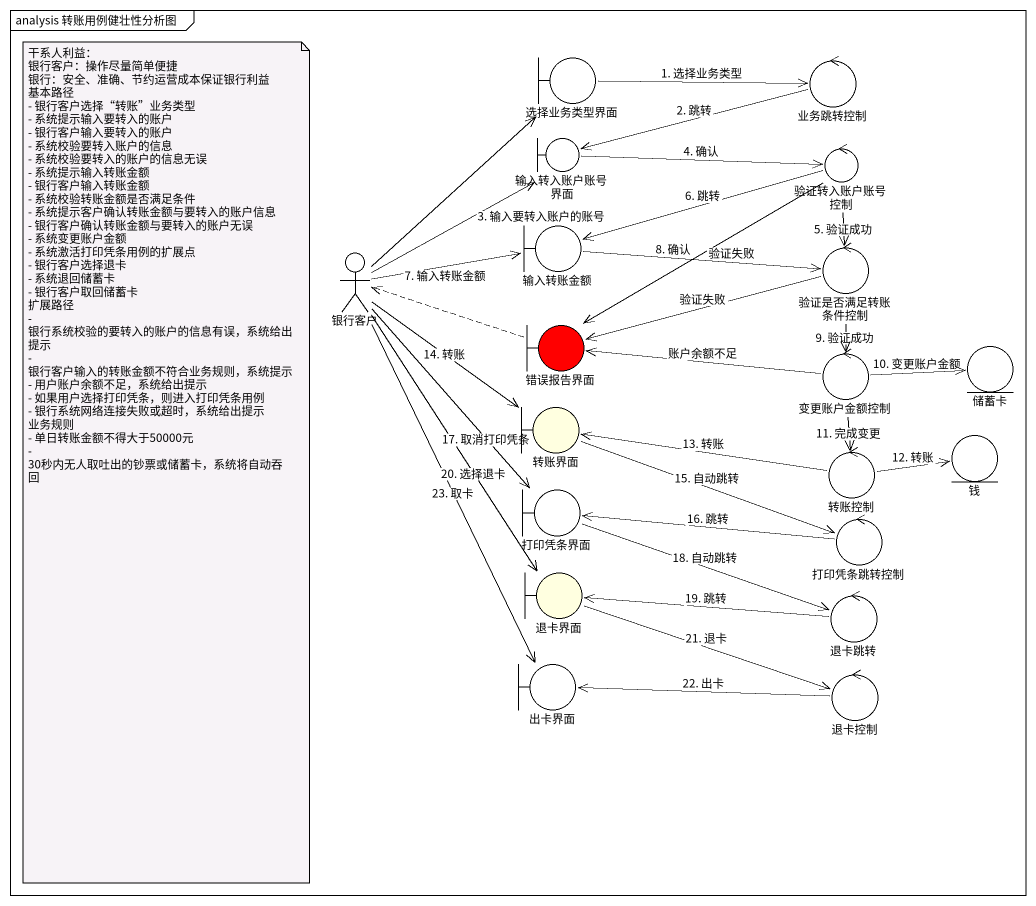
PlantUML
@startuml
mainframe analysis 转账用例健壮性分析图
boundary 选择业务类型界面
control 业务跳转控制
boundary 输入转入账户账号界面
control 验证转入账户账号控制
boundary 输入转账金额
actor 银行客户
control 验证是否满足转账条件控制
boundary 错误报告界面 #FF0000
control 变更账户金额控制
entity 储蓄卡
boundary 转账界面 #FFFFE0
control 转账控制
entity 钱
boundary 打印凭条界面
control 打印凭条跳转控制
boundary 退卡界面 #FFFFE0
control 退卡跳转
boundary 出卡界面
control 退卡控制
选择业务类型界面 -right-> 业务跳转控制 : 1. 选择业务类型
业务跳转控制 -left-> 输入转入账户账号界面 : 2. 跳转
输入转入账户账号界面 -right-> 验证转入账户账号控制 : 4. 确认
验证转入账户账号控制 -left-> 输入转账金额 : 6. 跳转
验证转入账户账号控制 --> 验证是否满足转账条件控制 : 5. 验证成功
验证转入账户账号控制 --> 错误报告界面 : 验证失败
输入转账金额 -right-> 验证是否满足转账条件控制 : 8. 确认
银行客户 -up-> 选择业务类型界面
银行客户 -up-> 输入转入账户账号界面 : 3. 输入要转入账户的账号
银行客户 -right-> 输入转账金额 : 7. 输入转账金额
银行客户 --> 转账界面 : 14. 转账
银行客户 --> 打印凭条界面 : 17. 取消打印凭条
银行客户 --> 退卡界面 : 20. 选择退卡
银行客户 --> 出卡界面 : 23. 取卡
验证是否满足转账条件控制 -left-> 错误报告界面 : 验证失败
验证是否满足转账条件控制 --> 变更账户金额控制 : 9. 验证成功
错误报告界面 .left.> 银行客户
变更账户金额控制 -left-> 错误报告界面 : 账户余额不足
变更账户金额控制 -right-> 储蓄卡 : 10. 变更账户金额
变更账户金额控制 --> 转账控制 : 11. 完成变更
转账界面 -right-> 打印凭条跳转控制 : 15. 自动跳转
转账控制 -left-> 转账界面 : 13. 转账
转账控制 -right-> 钱 : 12. 转账
打印凭条界面 -right-> 退卡跳转 : 18. 自动跳转
打印凭条跳转控制 -left-> 打印凭条界面 : 16. 跳转
退卡界面 -right-> 退卡控制 : 21. 退卡
退卡跳转 -left-> 退卡界面 : 19. 跳转
退卡控制 -left-> 出卡界面 : 22. 出卡
note as N1
  干系人利益：
  银行客户：操作尽量简单便捷
  银行：安全、准确、节约运营成本保证银行利益
  基本路径
  - 银行客户选择“转账”业务类型
  - 系统提示输入要转入的账户
  - 银行客户输入要转入的账户
  - 系统校验要转入账户的信息
  - 系统校验要转入的账户的信息无误
  - 系统提示输入转账金额
  - 银行客户输入转账金额
  - 系统校验转账金额是否满足条件
  - 系统提示客户确认转账金额与要转入的账户信息
  - 银行客户确认转账金额与要转入的账户无误
  - 系统变更账户金额
  - 系统激活打印凭条用例的扩展点
  - 银行客户选择退卡
  - 系统退回储蓄卡
  - 银行客户取回储蓄卡
  扩展路径
  - 银行系统校验的要转入的账户的信息有误，系统给出提示
  - 银行客户输入的转账金额不符合业务规则，系统提示
  - 用户账户余额不足，系统给出提示
  - 如果用户选择打印凭条，则进入打印凭条用例
  - 银行系统网络连接失败或超时，系统给出提示
  业务规则
  - 单日转账金额不得大于50000元
  - 30秒内无人取吐出的钞票或储蓄卡，系统将自动吞回
end note
@enduml
